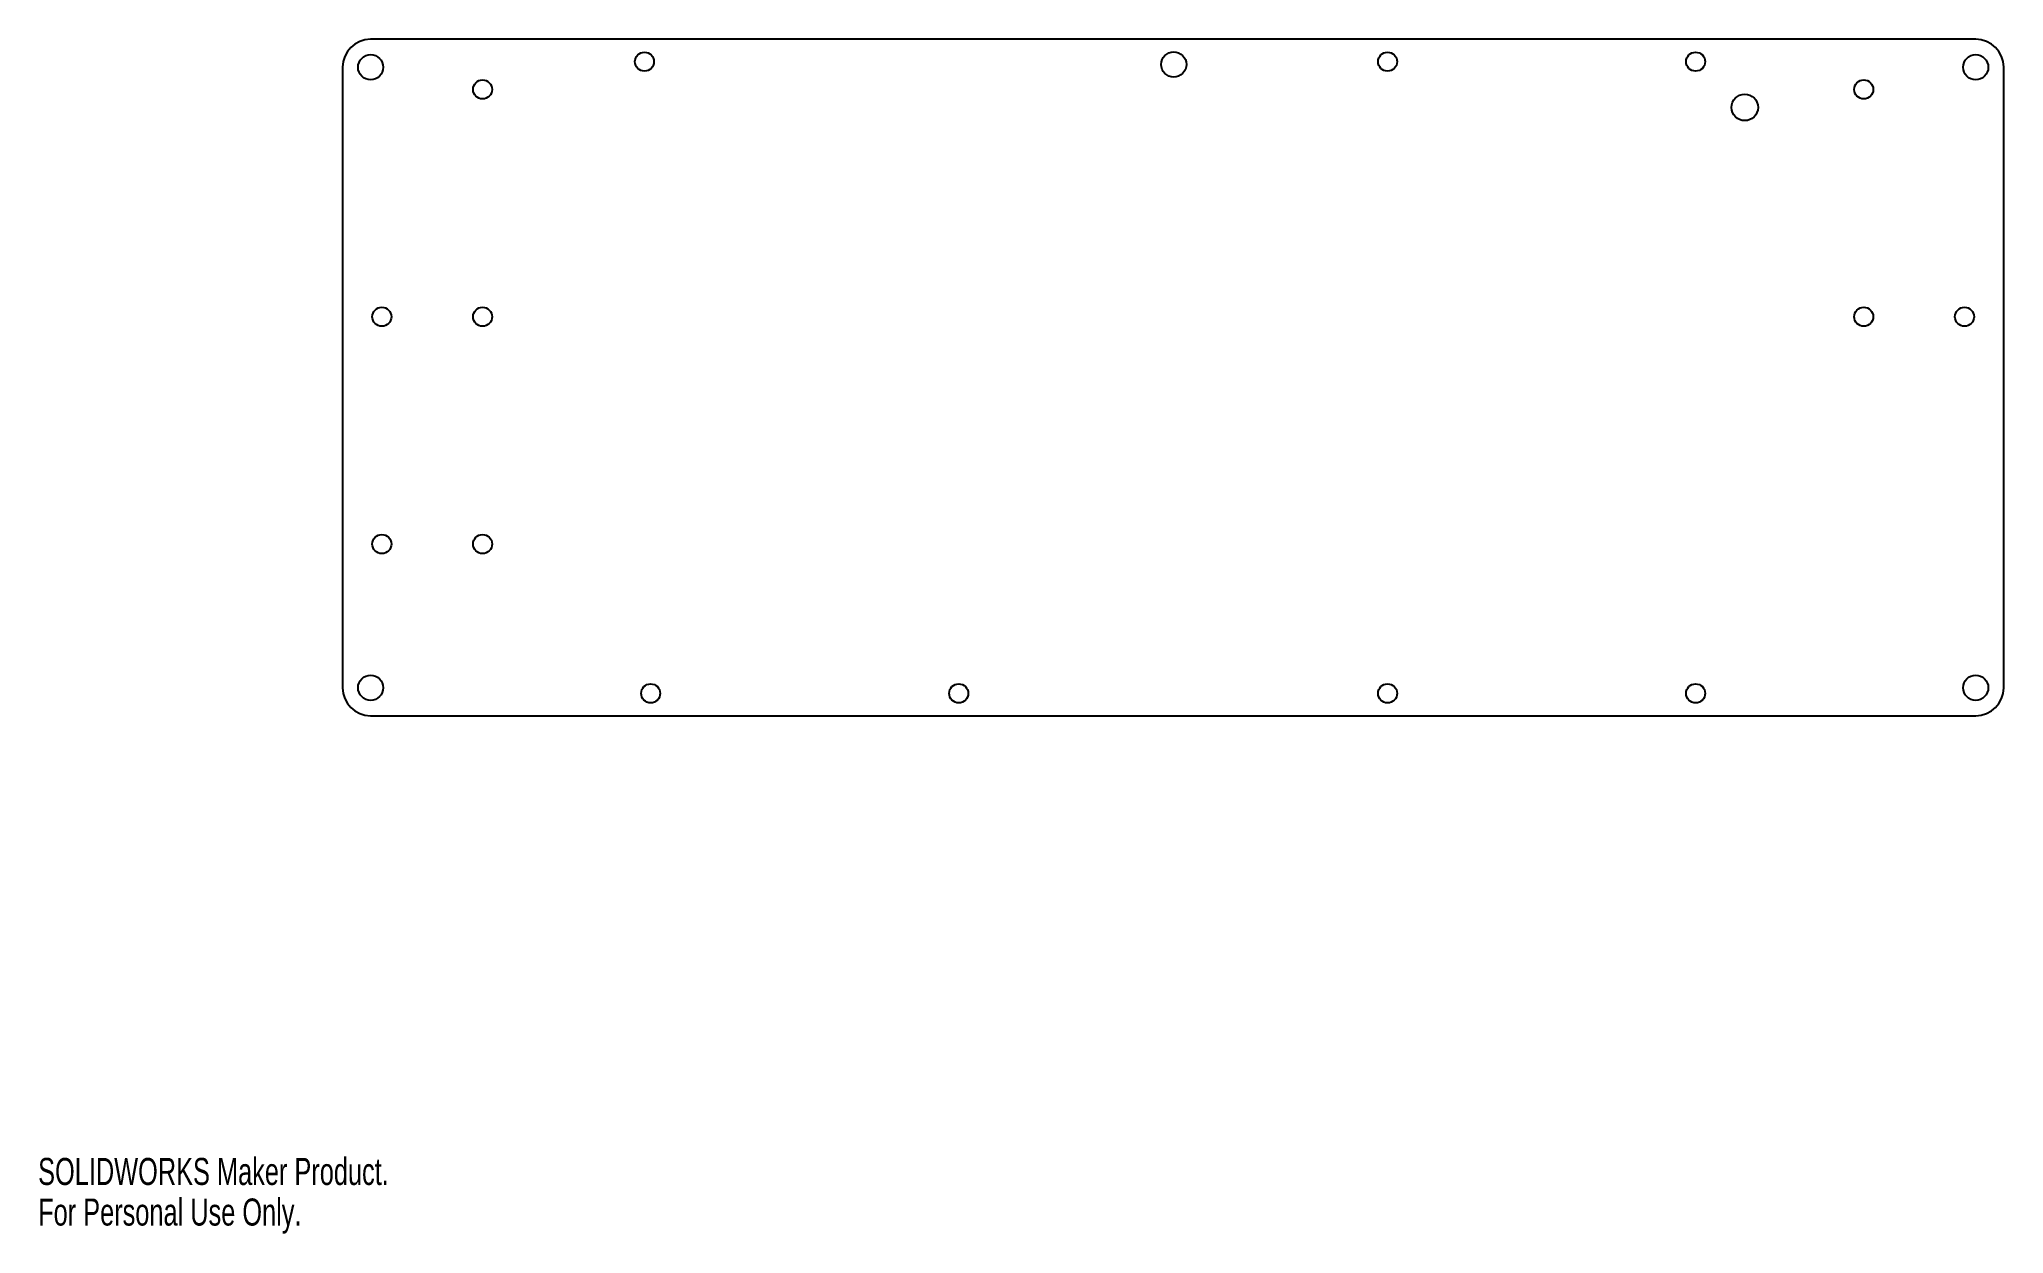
# Model space of a CAD drawing. Header units: millimetres. Extents: x 0 to 351, y 0 to 213.
import ezdxf

# ---------------------------------------------------------------- set-up
doc = ezdxf.new("R2010")
doc.units = ezdxf.units.MM
doc.styles.add('SLDTEXTSTYLE0', font='TXT', dxfattribs={"width": 0.7})

msp = doc.modelspace()

# ---------------------------------------------------------------- linework, layer by layer
at = {"color": 7, "linetype": 'Continuous', "lineweight": 25}
for p, q in [((345.93, 213.29), (59.36, 213.29)), ((54.36, 208.29), (54.36, 97.46)), ((350.93, 97.46), (350.93, 208.29)), ((59.36, 92.46), (345.93, 92.46))]:
    msp.add_line(p, q, dxfattribs=at)
for centre, radius in [((59.36, 208.29), 2.25), ((108.25, 209.29), 1.7), ((202.75, 208.79), 2.25), ((240.93, 209.29), 1.7), ((295.93, 209.29), 1.7), ((345.93, 208.29), 2.25), ((79.35, 204.33), 1.7), ((304.7, 201.13), 2.37), ((325.94, 204.33), 1.7), ((61.36, 163.73), 1.7), ((79.35, 163.73), 1.7), ((325.94, 163.73), 1.7), ((343.93, 163.73), 1.7), ((61.36, 123.13), 1.7), ((79.35, 123.13), 1.7), ((59.36, 97.46), 2.25), ((345.93, 97.46), 2.25), ((109.36, 96.46), 1.7), ((164.36, 96.46), 1.7), ((240.93, 96.46), 1.7), ((295.93, 96.46), 1.7)]:
    msp.add_circle(centre, radius, dxfattribs=at)
for centre, start, end in [((59.36, 208.29), 90, 180), ((345.93, 208.29), 0, 90), ((59.36, 97.46), 180, 270), ((345.93, 97.46), 270, 0)]:
    msp.add_arc(centre, 5, start, end, dxfattribs=at)

# ---------------------------------------------------------------- texts
at = {"color": 7, "linetype": 'Continuous', "char_height": 4.8336, "attachment_point": 1, "style": 'SLDTEXTSTYLE0'}
for s, insert in [('SOLIDWORKS Maker Product.', (0, 13.48)), ('For Personal Use Only.', (0, 6.23))]:
    msp.add_mtext(s, dxfattribs=dict(at, insert=insert))

doc.saveas('drawing.dxf')
